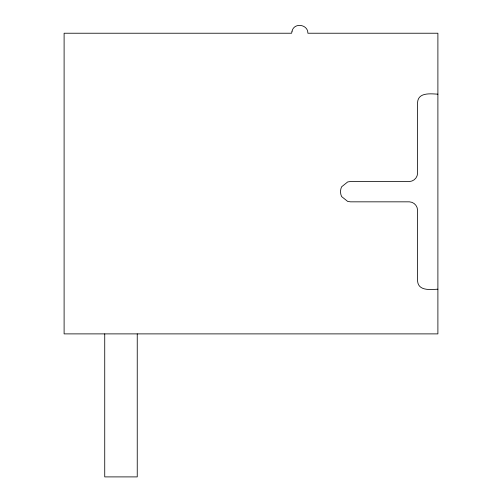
<?xml version="1.0" encoding="UTF-8"?>
<svg xmlns="http://www.w3.org/2000/svg" width="502" height="502" viewBox="0 0 502 502"><rect width="100%" height="100%" fill="white"/><g stroke="black" fill="none" stroke-linecap="round" stroke-linejoin="round"><path stroke-width="0.75" d="M437.895 94.169C430.942 93.836 418.317 92.061 417.582 102.295L417.582 173.397C417.363 177.752 413.811 181.304 409.456 181.523L350.54 181.523L347.698 181.931L341.605 186.807A11.634 11.634 0 0 0 341.605 196.558L347.698 201.434L350.54 201.835L409.456 201.835C413.849 202.068 417.281 205.569 417.582 209.962L417.582 281.064C418.317 291.304 430.942 289.528 437.895 289.19M137.241 333.886L137.241 476.9L104.736 476.9L104.736 333.886M292.038 31.193L291.631 33.226L64.105 33.226L64.105 333.886L437.895 333.886L437.895 33.226L307.883 33.226C308.052 24.196 293.952 22.289 292.038 31.193"/></g></svg>
